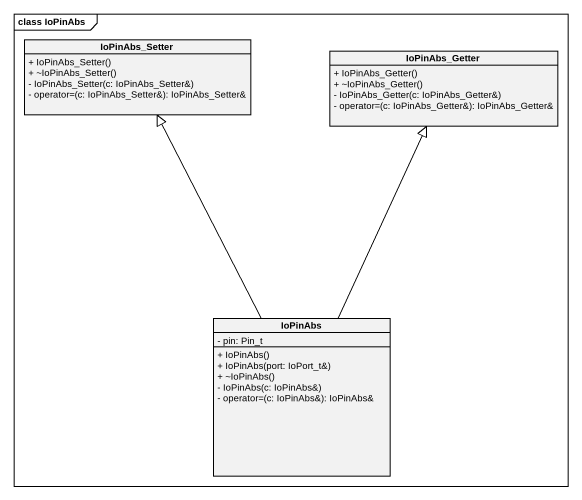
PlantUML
@startuml
mainframe class IoPinAbs
hide circle
hide empty members
skinparam classAttributeIconSize 0
class IoPinAbs_Setter {
  + IoPinAbs_Setter()
  + ~IoPinAbs_Setter()
  - IoPinAbs_Setter(c: IoPinAbs_Setter&)
  - operator=(c: IoPinAbs_Setter&): IoPinAbs_Setter&
}
class IoPinAbs_Getter {
  + IoPinAbs_Getter()
  + ~IoPinAbs_Getter()
  - IoPinAbs_Getter(c: IoPinAbs_Getter&)
  - operator=(c: IoPinAbs_Getter&): IoPinAbs_Getter&
}
class IoPinAbs {
  - pin: Pin_t
  + IoPinAbs()
  + IoPinAbs(port: IoPort_t&)
  + ~IoPinAbs()
  - IoPinAbs(c: IoPinAbs&)
  - operator=(c: IoPinAbs&): IoPinAbs&
}
IoPinAbs -up-|> IoPinAbs_Setter
IoPinAbs -up-|> IoPinAbs_Getter
@enduml
